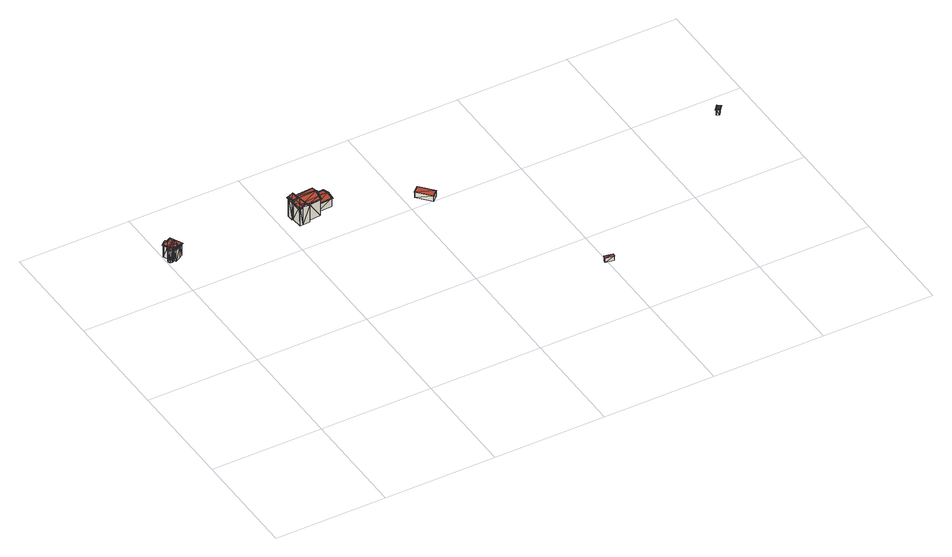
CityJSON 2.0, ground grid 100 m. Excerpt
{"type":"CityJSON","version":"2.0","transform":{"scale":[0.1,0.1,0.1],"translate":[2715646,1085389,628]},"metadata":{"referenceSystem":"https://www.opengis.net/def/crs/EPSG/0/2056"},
"CityObjects":{
"building1":{"type":"Building","attributes":{"DATUM_AENDERUNG":20160406,"DATUM_ERSTELLUNG":20160406,"ERSTELLUNG_JAHR":2016,"ERSTELLUNG_MONAT":4,"GRUND_AENDERUNG":"Verbessert","HERKUNFT_JAHR":2015,"HERKUNFT_MONAT":6,"OBJEKTART":"Gebaeude Einzelhaus","REVISION_JAHR":2016,"REVISION_MONAT":4},"children":["building1-1","building1-2","building1-3","building1-4","building1-5"]},
"building1-1":{"type":"BuildingPart","attributes":{"DATUM_AENDERUNG":20160406,"DATUM_ERSTELLUNG":20160406,"ERSTELLUNG_JAHR":2016,"ERSTELLUNG_MONAT":4,"GRUND_AENDERUNG":"Verbessert","HERKUNFT_JAHR":2015,"HERKUNFT_MONAT":6,"OBJEKTART":"Gebaeude Einzelhaus","REVISION_JAHR":2016,"REVISION_MONAT":4},"parents":["building1"],"geometry":[{"type":"MultiSurface","lod":"3","boundaries":[[[0,1,2]],[[0,2,3]],[[2,4,3]],[[5,6,7]],[[5,7,8]],[[7,4,8]],[[6,0,3]],[[6,3,7]],[[3,4,7]],[[0,3,9]],[[0,9,1]],[[9,2,1]],[[10,7,5]],[[10,5,8]],[[11,10,8]],[[11,12,10]],[[12,13,14]],[[12,14,7]],[[12,7,10]],[[7,14,9]],[[7,9,3]],[[14,15,9]],[[9,15,16]],[[9,16,2]],[[15,17,16]],[[17,15,14]],[[17,14,13]]],"semantics":{"surfaces":[{"type":"RoofSurface"},{"type":"WallSurface"},{"type":"GroundSurface"}],"values":[0,0,0,0,0,0,0,0,0,0,0,0,0,0,1,1,1,1,1,1,1,1,1,1,1,2,2]}}]},
"building1-2":{"type":"BuildingPart","attributes":{"DATUM_AENDERUNG":20190923,"DATUM_ERSTELLUNG":20190923,"ERSTELLUNG_JAHR":2018,"ERSTELLUNG_MONAT":6,"GRUND_AENDERUNG":"Verbessert","HERKUNFT":"swisstopo","HERKUNFT_JAHR":2018,"HERKUNFT_MONAT":6,"OBJEKTART":"Gebaeude Einzelhaus","ORIGINAL_HERKUNFT":"swisstopo","REVISION_JAHR":2018,"REVISION_MONAT":6},"parents":["building1"],"geometry":[{"type":"MultiSurface","lod":"3","boundaries":[[[18,19,20]],[[19,21,22]],[[19,22,20]],[[23,21,19]],[[18,24,25]],[[18,25,19]],[[19,25,26]],[[19,26,23]],[[23,26,21]],[[26,27,21]],[[28,22,21]],[[28,21,27]],[[18,20,29]],[[18,29,24]],[[25,24,29]],[[25,29,28]],[[25,28,26]],[[28,27,26]]],"semantics":{"surfaces":[{"type":"RoofSurface"},{"type":"WallSurface"},{"type":"GroundSurface"}],"values":[0,0,0,0,1,1,1,1,1,1,1,1,1,1,2,2,2,2]}}]},
"building1-3":{"type":"BuildingPart","attributes":{"DATUM_AENDERUNG":20160406,"DATUM_ERSTELLUNG":20160406,"ERSTELLUNG_JAHR":2016,"ERSTELLUNG_MONAT":4,"GRUND_AENDERUNG":"Verbessert","HERKUNFT_JAHR":2015,"HERKUNFT_MONAT":6,"OBJEKTART":"Gebaeude Einzelhaus","REVISION_JAHR":2016,"REVISION_MONAT":4},"parents":["building1"],"geometry":[{"type":"MultiSurface","lod":"3","boundaries":[[[30,31,32]],[[30,32,33]],[[30,33,34]],[[31,35,36]],[[31,36,37]],[[31,37,32]],[[36,38,39]],[[36,39,40]],[[36,40,37]],[[38,41,42]],[[38,42,39]],[[43,44,30]],[[44,35,31]],[[44,31,30]],[[45,46,47]],[[45,47,43]],[[47,36,44]],[[47,44,43]],[[36,35,44]],[[48,49,37]],[[49,50,33]],[[49,33,32]],[[49,32,37]],[[50,31,30]],[[50,30,34]],[[50,34,33]],[[44,51,43]],[[51,52,47]],[[51,47,46]],[[51,46,45]],[[51,45,43]],[[48,37,53]],[[37,54,53]],[[54,55,53]],[[48,53,49]],[[53,55,56]],[[53,56,49]],[[55,57,56]],[[56,50,49]],[[50,56,44]],[[50,44,31]],[[56,57,58]],[[56,58,51]],[[56,51,44]],[[57,59,58]],[[59,60,58]],[[60,47,58]],[[47,51,58]],[[60,61,46]],[[60,46,47]],[[59,57,60]],[[57,55,60]],[[55,54,62]],[[55,62,63]],[[55,63,64]],[[55,64,60]],[[62,65,63]],[[65,66,63]],[[64,61,60]]],"semantics":{"surfaces":[{"type":"RoofSurface"},{"type":"WallSurface"},{"type":"GroundSurface"}],"values":[0,0,0,0,0,0,0,0,0,0,0,0,0,0,0,0,0,0,0,0,0,0,0,0,0,0,0,0,0,0,0,1,1,1,1,1,1,1,1,1,1,1,1,1,1,1,1,1,1,1,2,2,2,2,2,2,2,2,2]}}]},
"building1-4":{"type":"BuildingPart","attributes":{"DATUM_AENDERUNG":20160406,"DATUM_ERSTELLUNG":20160406,"ERSTELLUNG_JAHR":2016,"ERSTELLUNG_MONAT":4,"GRUND_AENDERUNG":"Verbessert","HERKUNFT_JAHR":2015,"HERKUNFT_MONAT":6,"OBJEKTART":"Gebaeude Einzelhaus","REVISION_JAHR":2016,"REVISION_MONAT":4},"parents":["building1"],"children":["building1-4-1"],"geometry":[{"type":"MultiSurface","lod":"3","boundaries":[[[67,68,58]],[[67,58,69]],[[68,70,47]],[[68,47,58]],[[70,36,47]],[[58,56,69]],[[56,49,33]],[[56,33,69]],[[71,72,67]],[[72,73,70]],[[72,70,68]],[[72,68,67]],[[71,74,72]],[[74,75,72]],[[75,76,73]],[[75,73,72]],[[40,77,37]],[[77,78,32]],[[77,32,37]],[[41,38,76]],[[41,76,79]],[[41,79,80]],[[41,80,81]],[[41,81,42]],[[38,36,70]],[[38,70,73]],[[38,73,76]],[[79,82,80]],[[80,83,81]],[[32,78,84]],[[32,84,85]],[[75,79,74]],[[79,82,74]],[[80,79,81]],[[85,84,78]],[[85,78,77]],[[85,77,32]],[[84,86,54]],[[84,54,78]],[[54,37,77]],[[54,77,78]],[[46,61,87]],[[46,87,68]],[[46,68,47]],[[72,22,88]],[[72,68,20]],[[72,20,22]],[[68,87,20]],[[87,29,20]],[[22,28,88]],[[72,88,75]],[[88,89,75]],[[89,79,75]],[[89,90,91]],[[89,91,79]],[[91,81,79]],[[87,61,92]],[[87,92,29]],[[61,64,92]],[[92,93,29]],[[93,63,66]],[[93,66,28]],[[93,28,29]],[[66,65,89]],[[66,89,88]],[[66,88,28]],[[65,62,90]],[[65,90,89]]],"semantics":{"surfaces":[{"type":"RoofSurface"},{"type":"WallSurface"},{"type":"GroundSurface"}],"values":[0,0,0,0,0,0,0,0,0,0,0,0,0,0,0,0,0,0,0,0,0,0,0,0,0,0,0,0,0,0,0,0,0,0,0,0,0,1,1,1,1,1,1,1,1,1,1,1,1,1,1,1,1,1,1,1,2,2,2,2,2,2,2,2,2,2,2,2]}}]},
"building1-4-1":{"type":"BuildingInstallation","parents":["building1-4"],"geometry":[{"type":"MultiSurface","lod":"3","boundaries":[[[94,82,79]],[[94,79,76]],[[94,76,95]],[[94,95,96]],[[95,76,96]],[[76,75,96]],[[75,97,74]],[[75,74,96]],[[82,94,96]],[[82,96,74]]],"semantics":{"surfaces":[{"type":"RoofSurface"},{"type":"WallSurface"}],"values":[0,0,0,0,0,0,0,0,1,1]}}]},
"building1-5":{"type":"BuildingPart","attributes":{"DATUM_AENDERUNG":20160406,"DATUM_ERSTELLUNG":20160406,"ERSTELLUNG_JAHR":2016,"ERSTELLUNG_MONAT":4,"GRUND_AENDERUNG":"Verbessert","HERKUNFT_JAHR":2015,"HERKUNFT_MONAT":6,"OBJEKTART":"Gebaeude Einzelhaus","REVISION_JAHR":2016,"REVISION_MONAT":4},"parents":["building1"],"geometry":[{"type":"MultiSurface","lod":"3","boundaries":[[[5,8,80]],[[8,4,42]],[[8,42,81]],[[8,81,80]],[[4,39,42]],[[1,2,16]],[[12,11,5]],[[11,8,5]],[[1,85,2]],[[85,98,77]],[[85,77,2]],[[98,53,77]],[[77,40,2]],[[40,39,4]],[[40,4,2]],[[91,81,80]],[[90,99,91]],[[99,81,91]],[[100,11,99]],[[11,8,81]],[[11,81,99]],[[100,13,12]],[[100,12,11]],[[17,101,16]],[[101,2,16]],[[2,101,84]],[[2,84,78]],[[2,78,77]],[[101,86,84]],[[64,63,93]],[[64,93,92]],[[13,100,99]],[[13,99,86]],[[13,86,17]],[[99,90,62]],[[99,62,54]],[[99,54,86]],[[86,101,17]]],"semantics":{"surfaces":[{"type":"RoofSurface"},{"type":"WallSurface"},{"type":"GroundSurface"}],"values":[0,0,0,0,0,0,0,0,0,0,0,0,0,0,0,0,1,1,1,1,1,1,1,1,1,1,1,1,1,2,2,2,2,2,2,2,2,2]}}]},
"building2":{"type":"Building","attributes":{"DATUM_AENDERUNG":20160406,"DATUM_ERSTELLUNG":20160406,"ERSTELLUNG_JAHR":2016,"ERSTELLUNG_MONAT":4,"GRUND_AENDERUNG":"Verbessert","HERKUNFT_JAHR":2015,"HERKUNFT_MONAT":6,"OBJEKTART":"Gebaeude Einzelhaus","REVISION_JAHR":2016,"REVISION_MONAT":4},"children":["building2-1","building2-2","building2-3","building2-4"]},
"building2-1":{"type":"BuildingPart","attributes":{"DATUM_AENDERUNG":20160406,"DATUM_ERSTELLUNG":20160406,"ERSTELLUNG_JAHR":2016,"ERSTELLUNG_MONAT":4,"GRUND_AENDERUNG":"Verbessert","HERKUNFT_JAHR":2015,"HERKUNFT_MONAT":6,"OBJEKTART":"Gebaeude Einzelhaus","REVISION_JAHR":2016,"REVISION_MONAT":4},"parents":["building2"],"geometry":[{"type":"MultiSurface","lod":"3","boundaries":[[[102,103,104]],[[103,105,106]],[[103,106,107]],[[103,107,104]],[[108,102,109]],[[102,104,109]],[[110,111,112]],[[111,113,112]],[[114,111,115]],[[114,115,116]],[[111,110,115]],[[110,117,115]],[[118,119,120]],[[119,121,122]],[[119,122,120]],[[121,123,122]],[[116,124,114]],[[118,125,126]],[[125,127,126]],[[123,128,129]],[[123,129,122]],[[128,108,109]],[[128,109,129]],[[130,112,110]],[[130,110,131]],[[105,132,102]],[[105,102,107]],[[105,107,106]],[[102,104,107]],[[133,134,135]],[[134,136,135]],[[137,132,133]],[[102,132,108]],[[132,137,108]],[[115,117,131]],[[115,131,110]],[[117,138,131]],[[127,125,139]],[[127,139,140]],[[127,140,141]],[[126,139,125]],[[122,123,119]],[[123,139,126]],[[123,126,119]],[[139,133,140]],[[133,135,142]],[[133,142,143]],[[133,143,144]],[[133,144,140]],[[135,145,142]],[[144,141,140]],[[137,133,139]],[[139,128,137]],[[123,128,139]],[[108,137,128]],[[136,146,147]],[[136,147,148]],[[136,148,135]],[[148,145,135]],[[110,112,149]],[[110,149,117]],[[112,113,149]],[[113,150,151]],[[113,151,149]],[[152,119,126]],[[152,126,153]],[[126,127,153]],[[119,152,154]],[[119,154,121]],[[121,154,103]],[[121,103,102]],[[121,102,123]],[[154,155,103]],[[102,108,128]],[[102,128,123]],[[155,156,105]],[[155,105,103]],[[156,157,106]],[[156,106,105]],[[158,151,153]],[[151,150,156]],[[151,156,153]],[[150,157,156]],[[156,155,154]],[[156,154,153]],[[154,152,153]]],"semantics":{"surfaces":[{"type":"RoofSurface"},{"type":"WallSurface"},{"type":"GroundSurface"}],"values":[0,0,0,0,0,0,0,0,0,0,0,0,0,0,0,0,0,0,0,0,0,0,0,0,0,0,0,0,0,0,0,0,0,0,0,0,0,0,0,0,0,0,0,0,0,0,0,0,0,0,0,0,0,0,0,0,0,0,0,1,1,1,1,1,1,1,1,1,1,1,1,1,1,1,1,1,1,1,1,2,2,2,2,2,2,2]}}]},
"building2-2":{"type":"BuildingPart","attributes":{"DATUM_AENDERUNG":20160406,"DATUM_ERSTELLUNG":20160406,"ERSTELLUNG_JAHR":2016,"ERSTELLUNG_MONAT":4,"GRUND_AENDERUNG":"Verbessert","HERKUNFT_JAHR":2015,"HERKUNFT_MONAT":6,"OBJEKTART":"Gebaeude Einzelhaus","REVISION_JAHR":2016,"REVISION_MONAT":4},"parents":["building2"],"children":["building2-2-1"],"geometry":[{"type":"MultiSurface","lod":"3","boundaries":[[[159,160,161]],[[160,162,163]],[[160,163,161]],[[162,164,163]],[[165,159,161]],[[165,161,166]],[[162,167,168]],[[162,168,164]],[[167,112,111]],[[167,111,169]],[[167,169,168]],[[112,149,115]],[[112,115,111]],[[115,124,114]],[[115,114,111]],[[126,170,118]],[[171,105,172]],[[171,172,173]],[[172,165,166]],[[172,166,173]],[[160,134,159]],[[134,133,159]],[[159,133,132]],[[159,132,165]],[[112,130,168]],[[112,168,111]],[[168,169,111]],[[132,105,165]],[[105,171,173]],[[105,173,165]],[[173,166,165]],[[106,157,174]],[[106,174,172]],[[106,172,105]],[[162,160,175]],[[162,175,167]],[[160,159,165]],[[160,165,175]],[[165,172,176]],[[165,176,175]],[[172,174,176]],[[174,177,176]],[[175,178,167]],[[167,178,179]],[[167,179,113]],[[167,113,112]],[[179,180,150]],[[179,150,113]],[[174,157,177]],[[157,150,177]],[[150,180,177]],[[180,181,177]]],"semantics":{"surfaces":[{"type":"RoofSurface"},{"type":"WallSurface"},{"type":"GroundSurface"}],"values":[0,0,0,0,0,0,0,0,0,0,0,0,0,0,0,0,0,0,0,0,0,0,0,0,0,0,0,0,0,0,0,1,1,1,1,1,1,1,1,1,1,1,1,1,1,1,1,1,2,2,2,2]}}]},
"building2-2-1":{"type":"BuildingInstallation","parents":["building2-2"],"geometry":[{"type":"MultiSurface","lod":"3","boundaries":[[[182,183,136]],[[182,136,160]],[[182,160,163]],[[183,184,146]],[[183,146,136]],[[136,134,160]],[[160,185,186]],[[160,186,163]],[[168,182,164]],[[182,163,164]],[[131,138,183]],[[131,183,182]],[[131,182,130]],[[138,187,183]],[[182,168,130]],[[183,187,188]],[[183,188,184]]],"semantics":{"surfaces":[{"type":"RoofSurface"},{"type":"WallSurface"}],"values":[0,0,0,0,0,0,0,0,1,1,1,1,1,1,1,1,1]}}]},
"building2-3":{"type":"BuildingPart","attributes":{"DATUM_AENDERUNG":20160406,"DATUM_ERSTELLUNG":20160406,"ERSTELLUNG_JAHR":2016,"ERSTELLUNG_MONAT":4,"GRUND_AENDERUNG":"Verbessert","HERKUNFT_JAHR":2015,"HERKUNFT_MONAT":6,"OBJEKTART":"Gebaeude Einzelhaus","REVISION_JAHR":2016,"REVISION_MONAT":4},"parents":["building2"],"geometry":[{"type":"MultiSurface","lod":"3","boundaries":[[[176,189,190]],[[189,191,192]],[[189,192,193]],[[189,193,190]],[[194,195,196]],[[194,196,179]],[[194,179,197]],[[194,197,198]],[[195,199,196]],[[199,192,200]],[[199,200,196]],[[192,191,200]],[[199,195,178]],[[199,178,191]],[[199,191,192]],[[195,194,178]],[[194,179,178]],[[178,175,191]],[[175,176,191]],[[176,190,193]],[[176,193,191]],[[193,192,191]],[[189,201,191]],[[201,202,191]],[[202,200,191]],[[200,202,203]],[[200,203,196]],[[180,179,196]],[[180,196,203]],[[189,176,177]],[[189,177,201]],[[177,181,201]],[[181,180,203]],[[181,203,202]],[[181,202,201]]],"semantics":{"surfaces":[{"type":"RoofSurface"},{"type":"WallSurface"},{"type":"GroundSurface"}],"values":[0,0,0,0,0,0,0,0,0,0,0,0,0,0,0,0,0,0,0,0,0,0,1,1,1,1,1,1,1,1,1,2,2,2,2]}}]},
"building2-4":{"type":"BuildingPart","attributes":{"DATUM_AENDERUNG":20160406,"DATUM_ERSTELLUNG":20160406,"ERSTELLUNG_JAHR":2016,"ERSTELLUNG_MONAT":4,"GRUND_AENDERUNG":"Verbessert","HERKUNFT_JAHR":2015,"HERKUNFT_MONAT":6,"OBJEKTART":"Gebaeude Einzelhaus","REVISION_JAHR":2016,"REVISION_MONAT":4},"parents":["building2"],"geometry":[{"type":"MultiSurface","lod":"3","boundaries":[[[204,205,206]],[[205,207,206]],[[147,208,209]],[[208,210,209]],[[205,211,207]],[[211,144,140]],[[211,140,207]],[[212,213,210]],[[212,210,208]],[[213,204,206]],[[213,206,210]],[[205,214,204]],[[214,215,204]],[[210,206,208]],[[206,204,208]],[[204,215,216]],[[204,216,208]],[[140,144,214]],[[140,214,205]],[[140,205,207]],[[144,143,214]],[[216,148,147]],[[216,147,209]],[[216,209,208]],[[216,215,217]],[[217,215,214]],[[217,142,145]],[[217,145,148]],[[217,148,216]],[[143,142,217]],[[143,217,214]],[[212,208,218]],[[212,218,138]],[[212,138,117]],[[212,117,115]],[[208,147,146]],[[208,146,218]],[[117,149,115]],[[149,151,115]],[[151,219,115]],[[219,220,115]],[[220,213,115]],[[213,212,115]],[[213,220,221]],[[213,221,211]],[[213,211,204]],[[211,205,204]],[[211,221,127]],[[211,127,141]],[[211,141,144]],[[221,153,127]],[[158,153,221]],[[158,221,220]],[[158,220,219]],[[158,219,151]]],"semantics":{"surfaces":[{"type":"RoofSurface"},{"type":"WallSurface"},{"type":"GroundSurface"}],"values":[0,0,0,0,0,0,0,0,0,0,0,0,0,0,0,0,0,0,0,0,0,0,0,0,0,0,0,0,0,0,0,1,1,1,1,1,1,1,1,1,1,1,1,1,1,1,1,1,1,1,1,2,2,2,2]}}]},
"building3":{"type":"Building","attributes":{"DATUM_AENDERUNG":20140505,"DATUM_ERSTELLUNG":20110615,"ERSTELLUNG_JAHR":2009,"ERSTELLUNG_MONAT":6,"GRUND_AENDERUNG":"Verbessert","HERKUNFT":"swisstopo","HERKUNFT_JAHR":2012,"HERKUNFT_MONAT":6,"OBJEKTART":"Gebaeude Einzelhaus","ORIGINAL_HERKUNFT":"swisstopo","REVISION_JAHR":2015,"REVISION_MONAT":6},"geometry":[{"type":"MultiSurface","lod":"3","boundaries":[[[222,223,224]],[[222,224,225]],[[226,224,223]],[[227,223,222]],[[226,223,227]],[[228,225,224]],[[226,228,224]],[[229,222,225]],[[229,225,228]],[[227,222,229]],[[230,229,228]],[[231,229,230]],[[231,227,229]],[[232,227,231]],[[232,226,227]],[[233,226,232]],[[230,228,226]],[[233,230,226]],[[232,231,230]],[[233,232,230]]],"semantics":{"surfaces":[{"type":"RoofSurface"},{"type":"WallSurface"},{"type":"GroundSurface"}],"values":[0,0,0,0,0,0,0,0,0,0,1,1,1,1,1,1,1,1,2,2]}}]},
"building4":{"type":"Building","attributes":{"DATUM_AENDERUNG":20160406,"DATUM_ERSTELLUNG":20160406,"ERSTELLUNG_JAHR":2016,"ERSTELLUNG_MONAT":4,"GRUND_AENDERUNG":"Verbessert","HERKUNFT_JAHR":2015,"HERKUNFT_MONAT":6,"OBJEKTART":"Gebaeude Einzelhaus","REVISION_JAHR":2016,"REVISION_MONAT":4},"geometry":[{"type":"MultiSurface","lod":"3","boundaries":[[[234,235,236]],[[237,236,238]],[[237,234,236]],[[239,240,235]],[[239,235,234]],[[241,238,240]],[[241,240,239]],[[237,238,241]],[[238,236,235]],[[238,235,240]],[[242,239,234]],[[242,234,243]],[[242,241,239]],[[244,241,242]],[[244,237,241]],[[245,237,244]],[[243,234,237]],[[245,243,237]],[[244,242,243]],[[245,244,243]]],"semantics":{"surfaces":[{"type":"RoofSurface"},{"type":"WallSurface"},{"type":"GroundSurface"}],"values":[0,0,0,0,0,0,0,0,0,0,1,1,1,1,1,1,1,1,2,2]}}]},
"building5":{"type":"Building","attributes":{"DATUM_AENDERUNG":20160523,"DATUM_ERSTELLUNG":20160520,"ERSTELLUNG_JAHR":2015,"ERSTELLUNG_MONAT":6,"GRUND_AENDERUNG":"Verbessert","HERKUNFT":"swisstopo","HERKUNFT_JAHR":2015,"HERKUNFT_MONAT":6,"OBJEKTART":"Gebaeude unsichtbar","ORIGINAL_HERKUNFT":"swisstopo","REVISION_JAHR":2015,"REVISION_MONAT":6},"geometry":[{"type":"MultiSurface","lod":"3","boundaries":[[[246,247,248]],[[249,248,250]],[[246,248,249]],[[251,252,247]],[[251,247,246]],[[253,250,252]],[[253,252,251]],[[253,249,250]],[[250,248,247]],[[250,247,252]],[[254,246,249]],[[254,249,255]],[[256,251,246]],[[256,246,254]],[[257,253,251]],[[257,251,256]],[[257,249,253]],[[257,255,249]],[[257,254,255]],[[257,256,254]]],"semantics":{"surfaces":[{"type":"RoofSurface"},{"type":"WallSurface"},{"type":"GroundSurface"}],"values":[0,0,0,0,0,0,0,0,0,0,1,1,1,1,1,1,1,1,2,2]}}]}
},
"vertices":[
[18,2383,126],[41,2377,126],[40,2385,132],[23,2390,133],[37,2412,153],[14,2431,126],[5,2408,126],[14,2409,133],[20,2425,134],[23,2389,132],[20,2425,133],[20,2425,132],[18,2421,126],[18,2421,6],[14,2409,6],[23,2389,6],[36,2386,126],[36,2386,6],
[134,2478,86],[140,2498,86],[122,2472,86],[110,2524,86],[99,2519,86],[129,2519,87],[134,2478,6],[140,2498,6],[129,2519,6],[110,2524,6],[99,2519,6],[122,2472,6],
[86,2378,153],[90,2388,161],[62,2388,136],[65,2382,136],[71,2370,136],[90,2390,162],[76,2418,162],[58,2394,136],[67,2435,162],[62,2425,153],[56,2399,136],[33,2445,136],[39,2432,136],[103,2387,153],[92,2390,161],[127,2399,126],[122,2408,126],[115,2405,133],[65,2398,144],[68,2392,144],[74,2380,144],[117,2402,134],[115,2405,134],[65,2398,132],[58,2394,6],[65,2398,6],[74,2380,131],[74,2380,6],[117,2402,130],[117,2402,6],[115,2405,6],[122,2408,6],[35,2441,6],[91,2470,6],[118,2416,6],[29,2453,6],[85,2481,6],
[158,2418,126],[148,2422,134],[69,2373,126],[84,2443,181],[101,2531,126],[98,2521,134],[77,2456,181],[61,2511,126],[58,2501,134],[47,2467,159],[55,2393,132],[50,2390,127],[13,2478,134],[26,2437,126],[36,2433,134],[3,2481,126],[29,2430,126],[49,2390,126],[53,2383,126],[49,2390,6],[148,2422,6],[98,2521,6],[13,2478,6],[32,2440,6],[32,2440,126],[132,2423,6],[105,2477,6],
[23,2492,148],[36,2489,159],[41,2501,148],[64,2504,126],
[68,2391,126],[36,2433,6],[20,2425,6],[40,2385,6],
[1132,2146,311],[1155,2147,295],[1133,2138,311],[1154,2164,295],[1161,2165,290],[1163,2140,290],[1116,2145,328],[1123,2138,322],[1140,2296,299],[1152,2304,290],[1145,2297,295],[1152,2297,290],[1047,2298,290],[1101,2301,290],[1048,2297,290],[1101,2294,299],[1057,2150,290],[1065,2141,295],[1058,2133,290],[1086,2143,310],[1088,2135,311],[1087,2143,311],[1047,2297,290],[1051,2238,290],[1064,2158,295],[1058,2239,295],[1105,2144,328],[1099,2136,322],[1143,2294,297],[1137,2294,301],[1130,2185,311],[1105,2225,334],[1110,2238,328],[1104,2246,334],[1116,2270,320],[1110,2151,334],[1102,2292,301],[1085,2182,311],[1081,2233,311],[1081,2240,311],[1099,2247,329],[1096,2244,326],[1091,2241,321],[1099,2253,329],[1103,2269,320],[1103,2266,322],[1101,2259,326],[1101,2294,295],[1152,2297,126],[1101,2294,126],[1065,2141,126],[1058,2239,126],[1086,2143,126],[1155,2147,126],[1154,2164,126],[1161,2165,126],[1055,2291,126],
[1263,2236,334],[1262,2248,328],[1270,2236,334],[1260,2282,311],[1269,2248,328],[1267,2282,311],[1265,2194,311],[1273,2194,311],[1258,2304,295],[1266,2302,297],[1265,2312,290],[1064,2151,290],[1154,2157,290],[1267,2172,295],[1275,2165,290],[1267,2172,126],[1260,2276,228],[1264,2216,211],[1264,2216,126],[1258,2304,220],[1253,2304,220],[1253,2304,126],[1258,2304,126],
[1266,2302,314],[1101,2292,314],[1102,2269,320],[1263,2236,331],[1270,2236,331],[1101,2292,301],[1101,2283,311],
[1401,2225,211],[1264,2208,209],[1397,2285,228],[1404,2285,228],[1409,2218,209],[1245,2311,218],[1243,2341,209],[1251,2334,211],[1187,2299,220],[1187,2307,218],[1400,2352,209],[1393,2344,211],[1401,2225,126],[1393,2344,126],[1251,2334,126],
[1044,2297,322],[1048,2238,322],[1036,2304,311],[1041,2230,311],[1101,2301,322],[1110,2284,311],[1108,2309,311],[1048,2238,321],[1101,2301,321],[1044,2297,321],[1051,2241,326],[1048,2294,326],[1098,2297,326],[1073,2269,369],[1102,2283,311],[1101,2301,126],[1044,2297,126],[1048,2238,126],
[2601,18,656],[2680,2,656],[2685,28,659],[2606,43,659],[2678,5,656],[2604,20,656],[2682,26,659],[2608,40,659],[2682,26,612],[2608,40,612],[2604,20,612],[2678,5,612],
[2157,1885,215],[2161,1885,215],[2107,1838,213],[2107,1842,213],[2000,1960,213],[2053,2004,215],[2053,2007,215],[2003,1960,213],[2053,2004,155],[2157,1885,155],[2003,1960,155],[2107,1842,155],
[4395,1326,547],[4394,1337,547],[4425,1311,547],[4414,1310,547],[4387,1265,547],[4366,1292,547],[4356,1291,547],[4386,1276,547],[4395,1326,492],[4414,1310,492],[4366,1292,492],[4386,1276,492]
]}
